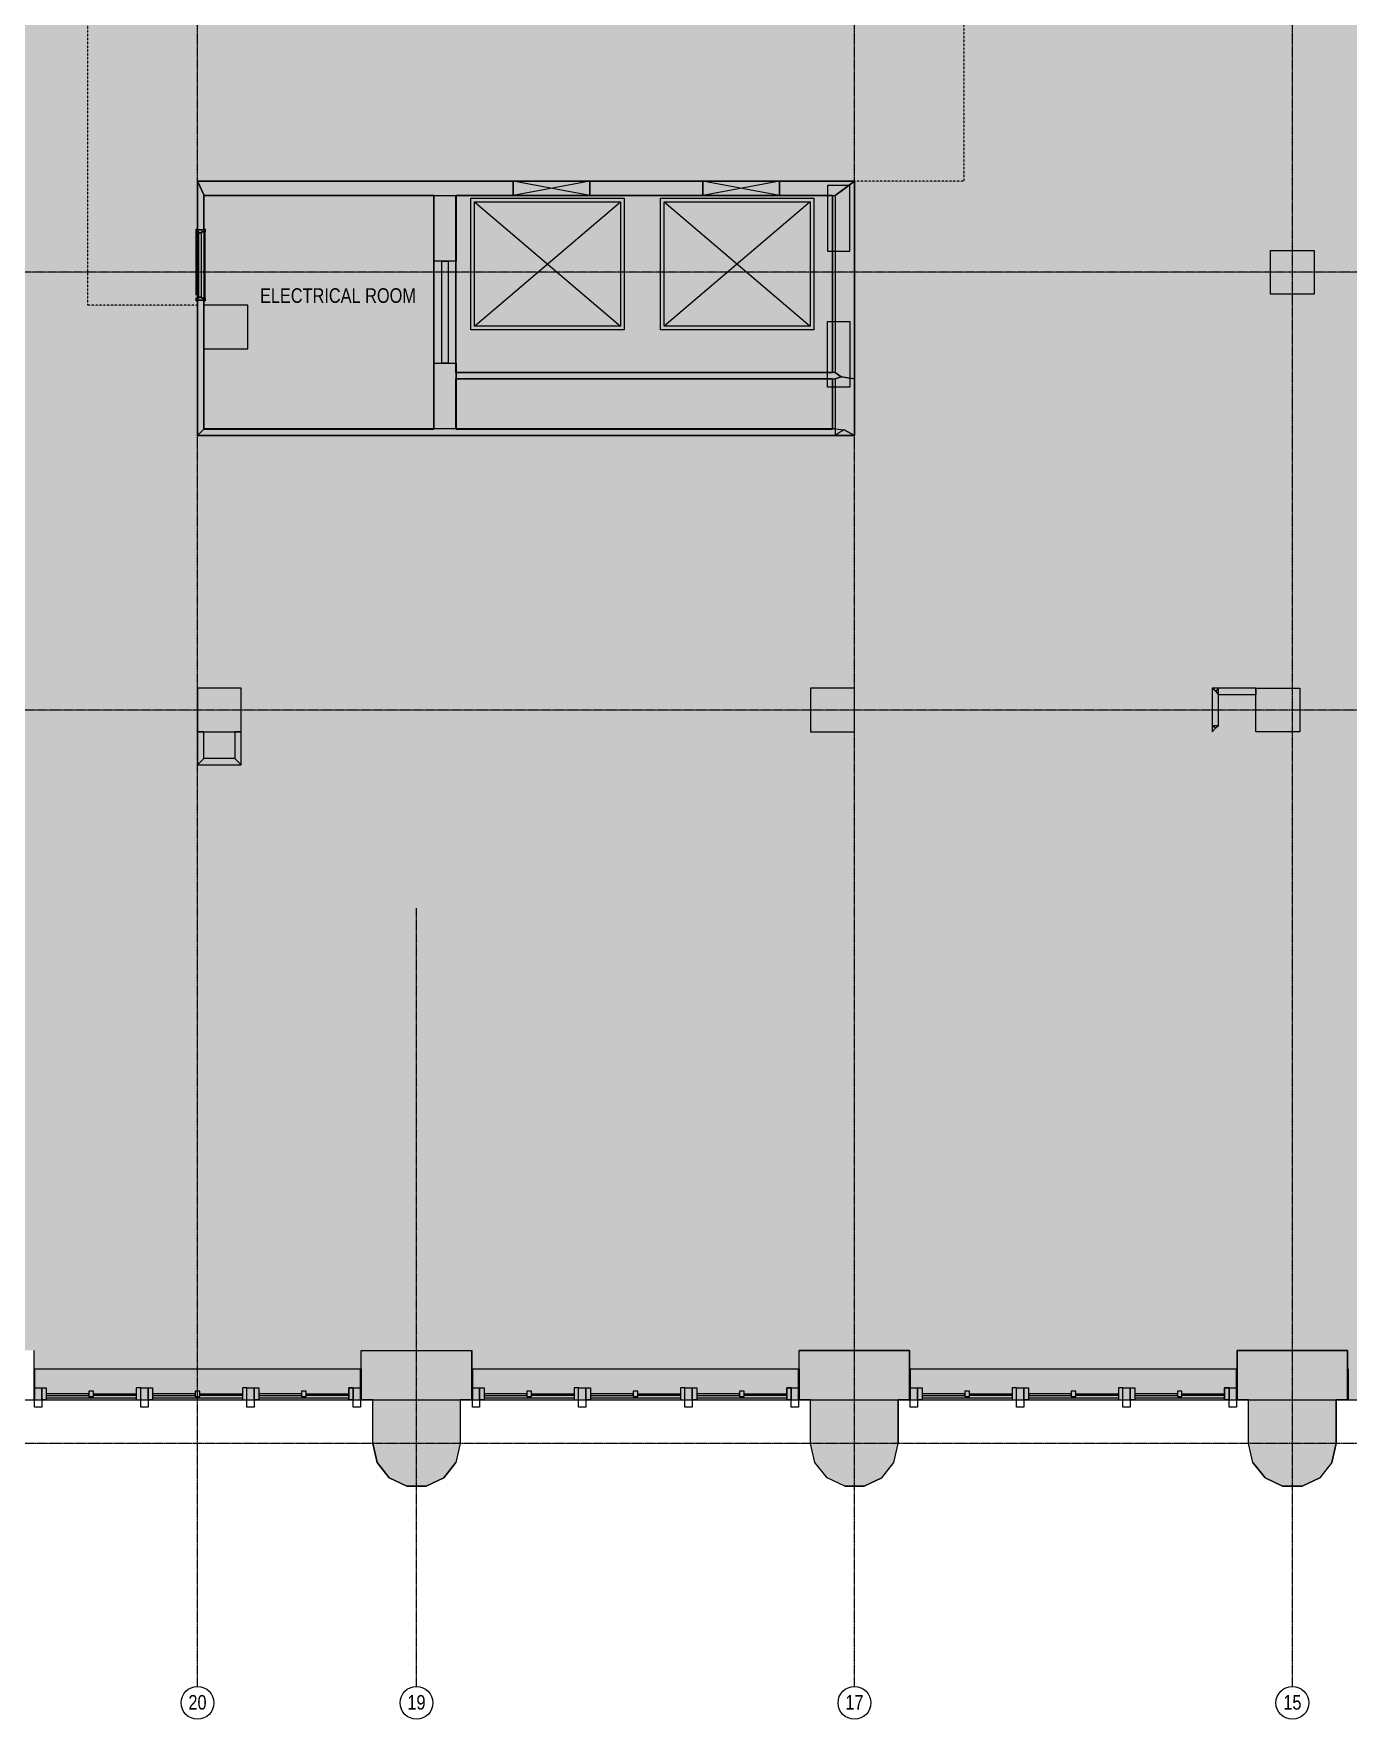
# Model space of a CAD drawing. Header units: inches. Extents: x -3744 to 107, y 238 to 2359.
# Drawn here: x -2967 to -2247, y 238 to 1162 of the extents above; entities that cross this region are included whole.
import ezdxf

# ---------------------------------------------------------------- set-up
doc = ezdxf.new("R2010")
doc.units = ezdxf.units.IN
doc.header["$MEASUREMENT"] = 0
doc.linetypes.add('IMPORT-CENTER2 _2_', pattern=[1.125, 0.75, -0.125, 0.125, -0.125])
doc.linetypes.add('IMPORT-HIDDEN4 _2_', pattern=[0.09375, 0.0625, -0.03125])
for name, color, linetype, lineweight in [('A-Anno-Bldg', 7, 'Continuous', 9), ('A-Bldg-Patt', 7, 'Continuous', 9), ('A-DETL-GENF', 92, 'Continuous', 9), ('A-DETL-THIN', 151, 'Continuous', 9), ('A-DOOR', 31, 'Continuous', 18), ('A-Flor-Evtr', 7, 'Continuous', 9), ('A-Glaz-Bldg', 7, 'Continuous', 9), ('A-Grid', 7, 'IMPORT-CENTER2 _2_', 9), ('A-Grid-Iden', 7, 'Continuous', 9), ('A-WALL', 113, 'Continuous', 18), ('A-Wall-Bldg', 7, 'Continuous', 9), ('A-Wall-Open', 7, 'Continuous', 9), ('A-WALL-PATT', 111, 'Continuous', 18), ('core model_dwg', 8, 'Continuous', 9), ('I-WALL', 2, 'Continuous', 18)]:
    doc.layers.add(name, color=color, linetype=linetype, lineweight=lineweight)
doc.styles.add('Arial', font='arial.ttf', dxfattribs={"width": 0.8, "height": 8})

# ---------------------------------------------------------------- blocks, each defined once
blk = doc.blocks.new('Door - Single - Solid Door-V1-Level 07 RCP')
at = {"layer": 'A-DOOR'}
h = blk.add_hatch(color=250, dxfattribs=at)
h.paths.add_polyline_path([(-15.63, 2.59), (-15.63, 1.84), (-15.26, 1.84), (-15.26, -1.66), (-15.63, -1.66), (-15.63, -2.41), (-14.13, -2.41), (-14.13, -0.41), (-13.63, -0.41), (-13.63, 1.09), (-14.13, 1.09), (-14.13, 2.59), (-15.26, 2.59)], flags=0)
h.paths.add_polyline_path([(21.62, -0.41), (22.12, -0.41), (22.12, -2.41), (23.62, -2.41), (23.62, -1.66), (23.24, -1.66), (23.24, 1.84), (23.62, 1.84), (23.62, 2.59), (22.12, 2.59), (22.12, 1.09), (21.62, 1.09), (21.62, 0.76)], flags=0)
at = {"layer": 'A-DOOR', "color": 8, "lineweight": 30}
for p, q in [((-15.63, 1.84), (-15.63, 2.59)), ((-15.63, 2.59), (-14.13, 2.59)), ((-14.13, 2.59), (-14.13, 1.09)), ((-14.13, 1.09), (-13.63, 1.09)), ((-13.63, 1.09), (-13.63, -0.41)), ((21.62, -0.41), (21.62, 1.09)), ((21.62, 1.09), (22.12, 1.09)), ((22.12, 1.09), (22.12, 2.59)), ((22.12, 2.59), (23.62, 2.59)), ((23.62, 2.59), (23.62, 1.84)), ((-15.63, -2.41), (-15.63, -1.66)), ((-14.13, -2.41), (-15.63, -2.41)), ((-13.63, -0.41), (-14.13, -0.41)), ((-14.13, -0.41), (-14.13, -2.41)), ((22.12, -0.41), (21.62, -0.41)), ((22.12, -2.41), (22.12, -0.41)), ((23.62, -2.41), (22.12, -2.41)), ((23.62, -1.66), (23.62, -2.41))]:
    blk.add_line(p, q, dxfattribs=at)
at = {"layer": 'A-DOOR', "lineweight": 9}
for p, q in [((-14.13, 2.59), (-14.01, 2.59)), ((-13.63, 1.09), (21.62, 1.09)), ((-12.63, 2.59), (22.12, 2.59)), ((-14.13, -2.41), (22.12, -2.41)), ((-13.63, -0.41), (21.62, -0.41))]:
    blk.add_line(p, q, dxfattribs=at)
blk = doc.blocks.new('core model_dwg_24_SQ_COLUMN-6996769-Level 07 RCP')
at = {"layer": 'A-Bldg-Patt'}
blk.add_hatch(color=256, dxfattribs=at).paths.add_polyline_path([(-12, 12), (-12, -12), (12, -12), (12, 12), (3.2, 12)], flags=0)
at = {"layer": 'A-Wall-Bldg', "flags": 128}
blk.add_lwpolyline([(-12, -12), (12, -12), (12, 12), (-12, 12)], close=True, dxfattribs=at)
blk = doc.blocks.new('core model_dwg_24_SQ_COLUMN-6996770-Level 07 RCP')
at = {"layer": 'A-Bldg-Patt'}
blk.add_hatch(color=256, dxfattribs=at).paths.add_polyline_path([(12, -0.5), (12, -12), (-12, -12), (-12, 12), (12, 12)], flags=0)
at = {"layer": 'A-Wall-Bldg', "flags": 128}
blk.add_lwpolyline([(-12, -12), (12, -12), (12, 12), (-12, 12)], close=True, dxfattribs=at)
blk = doc.blocks.new('core model_dwg_1300 Eye - 5th Floor-6996771-Level 07 RCP')
at = {"layer": 'A-Bldg-Patt'}
for points in [[(-2748.22, 1036.9), (-2736.22, 1036.9), (-2736.22, 1072.9), (-2748.22, 1072.9)], [(-2736.22, 1036.9), (-2735.97, 1036.9), (-2735.97, 1072.9), (-2736.22, 1072.9), (-2736.22, 1072.14)], [(-2529.72, 1042.4), (-2520.22, 1042.4), (-2520.22, 1078.4), (-2532.47, 1078.4), (-2532.47, 1072.9), (-2529.72, 1072.9)], [(-2529.72, 1042.4), (-2529.72, 1072.9), (-2532.47, 1072.9), (-2532.47, 1042.4)], [(-2526.62, 967.9), (-2520.22, 967.9), (-2520.22, 1003.9), (-2529.72, 1003.9), (-2529.72, 975.9), (-2532.47, 975.9), (-2532.47, 972.4), (-2529.72, 972.4), (-2529.72, 967.9), (-2527.75, 967.9)], [(-2748.11, 945.15), (-2736.22, 945.15), (-2736.22, 972.4), (-2735.97, 972.4), (-2735.97, 975.9), (-2736.22, 975.9), (-2736.22, 981.15), (-2748.22, 981.15), (-2748.22, 945.15), (-2748.12, 945.15)], [(-2752.37, 365.5), (-2742.75, 370.13), (-2736.09, 378.48), (-2733.72, 388.9), (-2733.72, 412.9), (-2727.47, 412.9), (-2727.47, 439.9), (-2787.97, 439.9), (-2787.97, 412.9), (-2781.72, 412.9), (-2781.72, 388.9), (-2779.34, 378.48), (-2772.68, 370.13), (-2763.06, 365.5)], [(-2523.06, 365.5), (-2512.37, 365.5), (-2502.75, 370.13), (-2496.09, 378.48), (-2493.72, 388.9), (-2493.72, 412.9), (-2487.47, 412.9), (-2487.47, 439.9), (-2547.97, 439.9), (-2547.97, 412.9), (-2541.72, 412.9), (-2541.72, 388.9), (-2539.34, 378.48), (-2532.68, 370.13), (-2531.71, 369.67)], [(-2283.06, 365.5), (-2272.37, 365.5), (-2262.75, 370.13), (-2256.09, 378.48), (-2253.72, 388.9), (-2253.72, 412.9), (-2247.47, 412.9), (-2247.47, 439.9), (-2307.97, 439.9), (-2307.97, 412.9), (-2301.72, 412.9), (-2301.72, 388.9), (-2299.34, 378.48), (-2292.68, 370.13), (-2291.71, 369.67)]]:
    blk.add_hatch(color=256, dxfattribs=at).paths.add_polyline_path(points, flags=0)
h = blk.add_hatch(color=256, dxfattribs=at)
h.paths.add_polyline_path([(-2529.72, 967.9), (-2529.72, 972.4), (-2532.47, 972.4), (-2532.47, 967.9)], flags=0)
h.paths.add_polyline_path([(-2532.47, 975.9), (-2529.72, 975.9), (-2529.72, 1003.9), (-2532.47, 1003.9)], flags=0)
h = blk.add_hatch(color=256, dxfattribs=at)
h.paths.add_polyline_path([(-2735.97, 945.15), (-2735.97, 972.4), (-2736.22, 972.4), (-2736.22, 945.15)], flags=0)
h.paths.add_polyline_path([(-2736.22, 975.9), (-2735.97, 975.9), (-2735.97, 981.15), (-2736.22, 981.15)], flags=0)
at = {"layer": 'A-Flor-Evtr'}
for p, q in [((-2725.97, 1069.42), (-2645.97, 1001.42)), ((-2621.97, 1069.42), (-2541.97, 1001.42))]:
    blk.add_line(p, q, dxfattribs=at)
at = {"layer": 'A-Flor-Evtr', "flags": 128}
for points in [[(-2727.97, 999.42), (-2727.97, 1071.42), (-2643.97, 1071.42), (-2643.97, 999.42)], [(-2623.97, 999.42), (-2623.97, 1071.42), (-2539.97, 1071.42), (-2539.97, 999.42)]]:
    blk.add_lwpolyline(points, close=True, dxfattribs=at)
for points in [[(-2725.97, 1001.42), (-2725.97, 1069.42), (-2645.97, 1069.42), (-2645.97, 1001.42), (-2725.97, 1001.42), (-2645.97, 1069.42)], [(-2541.97, 1069.42), (-2621.97, 1001.42), (-2621.97, 1069.42), (-2541.97, 1069.42), (-2541.97, 1001.42), (-2621.97, 1001.42)]]:
    blk.add_lwpolyline(points, dxfattribs=at)
at = {"layer": 'A-Glaz-Bldg'}
for p, q in [((-2967.09, 429.9), (-2788.34, 429.9)), ((-2727.09, 429.9), (-2548.34, 429.9)), ((-2487.09, 429.9), (-2308.34, 429.9)), ((-2967.09, 412.9), (-2788.34, 412.9)), ((-2960.59, 413.91), (-2911.34, 413.91)), ((-2902.34, 413.91), (-2853.09, 413.91)), ((-2844.09, 413.91), (-2794.84, 413.91)), ((-2727.09, 412.9), (-2548.34, 412.9)), ((-2720.59, 413.91), (-2671.34, 413.91)), ((-2662.34, 413.91), (-2613.09, 413.91)), ((-2604.09, 413.91), (-2554.84, 413.91)), ((-2487.09, 412.9), (-2308.34, 412.9)), ((-2480.59, 413.91), (-2431.34, 413.91)), ((-2422.34, 413.91), (-2373.09, 413.91)), ((-2364.09, 413.91), (-2314.84, 413.91))]:
    blk.add_line(p, q, dxfattribs=at)
at = {"layer": 'A-Glaz-Bldg', "flags": 128}
for points in [[(-2967.09, 419.4), (-2963.09, 419.4), (-2963.09, 408.9), (-2967.09, 408.9)], [(-2963.09, 419.4), (-2960.59, 419.4), (-2960.59, 412.9), (-2963.09, 412.9)], [(-2960.59, 415.15), (-2937.22, 415.15), (-2937.22, 416.15), (-2960.59, 416.15)], [(-2934.72, 414.65), (-2934.72, 417.65), (-2937.22, 417.65), (-2937.22, 414.65), (-2934.72, 414.65), (-2934.72, 417.65), (-2937.22, 417.65), (-2937.22, 414.65)], [(-2911.34, 415.15), (-2934.72, 415.15), (-2934.72, 416.15), (-2911.34, 416.15)], [(-2911.34, 419.4), (-2911.34, 412.9), (-2908.84, 412.9), (-2908.84, 419.4), (-2904.84, 419.4), (-2904.84, 408.9), (-2908.84, 408.9), (-2908.84, 419.4)], [(-2904.84, 419.4), (-2902.34, 419.4), (-2902.34, 412.9), (-2904.84, 412.9)], [(-2902.34, 415.15), (-2878.97, 415.15), (-2878.97, 416.15), (-2902.34, 416.15)], [(-2876.47, 414.65), (-2876.47, 417.65), (-2878.97, 417.65), (-2878.97, 414.65), (-2876.47, 414.65), (-2876.47, 417.65), (-2878.97, 417.65), (-2878.97, 414.65)], [(-2853.09, 415.15), (-2876.47, 415.15), (-2876.47, 416.15), (-2853.09, 416.15)], [(-2853.09, 419.4), (-2853.09, 412.9), (-2850.59, 412.9), (-2850.59, 419.4), (-2846.59, 419.4), (-2846.59, 408.9), (-2850.59, 408.9), (-2850.59, 419.4)], [(-2846.59, 419.4), (-2844.09, 419.4), (-2844.09, 412.9), (-2846.59, 412.9)], [(-2844.09, 415.15), (-2820.72, 415.15), (-2820.72, 416.15), (-2844.09, 416.15)], [(-2818.22, 414.65), (-2818.22, 417.65), (-2820.72, 417.65), (-2820.72, 414.65), (-2818.22, 414.65), (-2818.22, 417.65), (-2820.72, 417.65), (-2820.72, 414.65)], [(-2794.84, 415.15), (-2818.22, 415.15), (-2818.22, 416.15), (-2794.84, 416.15)], [(-2794.84, 419.4), (-2794.84, 412.9), (-2792.34, 412.9), (-2792.34, 419.4), (-2788.34, 419.4), (-2788.34, 408.9), (-2792.34, 408.9), (-2792.34, 419.4), (-2794.84, 419.4), (-2792.34, 419.4), (-2792.34, 412.9), (-2794.84, 412.9)], [(-2727.09, 419.4), (-2723.09, 419.4), (-2723.09, 408.9), (-2727.09, 408.9)], [(-2723.09, 419.4), (-2720.59, 419.4), (-2720.59, 412.9), (-2723.09, 412.9)], [(-2720.59, 415.15), (-2697.22, 415.15), (-2697.22, 416.15), (-2720.59, 416.15)], [(-2694.72, 414.65), (-2694.72, 417.65), (-2697.22, 417.65), (-2697.22, 414.65), (-2694.72, 414.65), (-2694.72, 417.65), (-2697.22, 417.65), (-2697.22, 414.65)], [(-2671.34, 415.15), (-2694.72, 415.15), (-2694.72, 416.15), (-2671.34, 416.15)], [(-2671.34, 419.4), (-2671.34, 412.9), (-2668.84, 412.9), (-2668.84, 419.4), (-2664.84, 419.4), (-2664.84, 408.9), (-2668.84, 408.9), (-2668.84, 419.4)], [(-2664.84, 419.4), (-2662.34, 419.4), (-2662.34, 412.9), (-2664.84, 412.9)], [(-2662.34, 415.15), (-2638.97, 415.15), (-2638.97, 416.15), (-2662.34, 416.15)], [(-2636.47, 414.65), (-2636.47, 417.65), (-2638.97, 417.65), (-2638.97, 414.65), (-2636.47, 414.65), (-2636.47, 417.65), (-2638.97, 417.65), (-2638.97, 414.65)], [(-2613.09, 415.15), (-2636.47, 415.15), (-2636.47, 416.15), (-2613.09, 416.15)], [(-2613.09, 419.4), (-2613.09, 412.9), (-2610.59, 412.9), (-2610.59, 419.4), (-2606.59, 419.4), (-2606.59, 408.9), (-2610.59, 408.9), (-2610.59, 419.4)], [(-2606.59, 419.4), (-2604.09, 419.4), (-2604.09, 412.9), (-2606.59, 412.9)], [(-2604.09, 415.15), (-2580.72, 415.15), (-2580.72, 416.15), (-2604.09, 416.15)], [(-2578.22, 414.65), (-2578.22, 417.65), (-2580.72, 417.65), (-2580.72, 414.65), (-2578.22, 414.65), (-2578.22, 417.65), (-2580.72, 417.65), (-2580.72, 414.65)], [(-2554.84, 415.15), (-2578.22, 415.15), (-2578.22, 416.15), (-2554.84, 416.15)], [(-2554.84, 419.4), (-2554.84, 412.9), (-2552.34, 412.9), (-2552.34, 419.4), (-2548.34, 419.4), (-2548.34, 408.9), (-2552.34, 408.9), (-2552.34, 419.4), (-2554.84, 419.4), (-2552.34, 419.4), (-2552.34, 412.9), (-2554.84, 412.9)], [(-2487.09, 419.4), (-2483.09, 419.4), (-2483.09, 408.9), (-2487.09, 408.9)], [(-2483.09, 419.4), (-2480.59, 419.4), (-2480.59, 412.9), (-2483.09, 412.9)], [(-2480.59, 415.15), (-2457.22, 415.15), (-2457.22, 416.15), (-2480.59, 416.15)], [(-2454.72, 414.65), (-2454.72, 417.65), (-2457.22, 417.65), (-2457.22, 414.65), (-2454.72, 414.65), (-2454.72, 417.65), (-2457.22, 417.65), (-2457.22, 414.65)], [(-2431.34, 415.15), (-2454.72, 415.15), (-2454.72, 416.15), (-2431.34, 416.15)], [(-2431.34, 419.4), (-2431.34, 412.9), (-2428.84, 412.9), (-2428.84, 419.4), (-2424.84, 419.4), (-2424.84, 408.9), (-2428.84, 408.9), (-2428.84, 419.4)], [(-2424.84, 419.4), (-2422.34, 419.4), (-2422.34, 412.9), (-2424.84, 412.9)], [(-2422.34, 415.15), (-2398.97, 415.15), (-2398.97, 416.15), (-2422.34, 416.15)], [(-2396.47, 414.65), (-2396.47, 417.65), (-2398.97, 417.65), (-2398.97, 414.65), (-2396.47, 414.65), (-2396.47, 417.65), (-2398.97, 417.65), (-2398.97, 414.65)], [(-2373.09, 415.15), (-2396.47, 415.15), (-2396.47, 416.15), (-2373.09, 416.15)], [(-2373.09, 419.4), (-2373.09, 412.9), (-2370.59, 412.9), (-2370.59, 419.4), (-2366.59, 419.4), (-2366.59, 408.9), (-2370.59, 408.9), (-2370.59, 419.4)], [(-2366.59, 419.4), (-2364.09, 419.4), (-2364.09, 412.9), (-2366.59, 412.9)], [(-2364.09, 415.15), (-2340.72, 415.15), (-2340.72, 416.15), (-2364.09, 416.15)], [(-2338.22, 414.65), (-2338.22, 417.65), (-2340.72, 417.65), (-2340.72, 414.65), (-2338.22, 414.65), (-2338.22, 417.65), (-2340.72, 417.65), (-2340.72, 414.65)], [(-2314.84, 415.15), (-2338.22, 415.15), (-2338.22, 416.15), (-2314.84, 416.15)], [(-2314.84, 419.4), (-2314.84, 412.9), (-2312.34, 412.9), (-2312.34, 419.4), (-2308.34, 419.4), (-2308.34, 408.9), (-2312.34, 408.9), (-2312.34, 419.4), (-2314.84, 419.4), (-2312.34, 419.4), (-2312.34, 412.9), (-2314.84, 412.9)]]:
    blk.add_lwpolyline(points, close=True, dxfattribs=at)
at = {"layer": 'A-Grid'}
for p, q in [((-2877.72, 255.74), (-2877.72, 2341.04)), ((-2517.72, 255.74), (-2517.72, 2341.04)), ((-2277.72, 255.74), (-2277.72, 1251.15)), ((-193.7, 1030.9), (-3725.57, 1030.9)), ((89.38, 790.9), (-3725.57, 790.9)), ((-2757.72, 255.74), (-2757.72, 682.3)), ((89.38, 388.9), (-3725.57, 388.9))]:
    blk.add_line(p, q, dxfattribs=at)
at = {"layer": 'A-Grid-Iden'}
for centre in [(-2877.72, 246.74), (-2757.72, 246.74), (-2517.72, 246.74), (-2277.72, 246.74)]:
    blk.add_circle(centre, 9, dxfattribs=at)
at = {"layer": 'A-Wall-Bldg'}
for p, q in [((-2967.47, 439.9), (-2967.47, 412.9)), ((-2787.97, 439.9), (-2727.47, 439.9)), ((-2787.97, 412.9), (-2787.97, 439.9)), ((-2547.97, 412.9), (-2547.97, 439.9)), ((-2781.72, 412.9), (-2787.97, 412.9)), ((-2781.72, 388.9), (-2781.72, 412.9)), ((-2733.72, 412.9), (-2733.72, 388.9)), ((-2547.97, 412.9), (-2541.72, 412.9)), ((-2541.72, 388.9), (-2541.72, 412.9)), ((-2493.72, 412.9), (-2493.72, 388.9)), ((-2493.72, 388.9), (-2493.72, 412.9)), ((-2487.47, 412.9), (-2493.72, 412.9)), ((-2307.97, 412.9), (-2301.72, 412.9)), ((-2301.72, 388.9), (-2301.72, 412.9)), ((-2781.72, 388.9), (-2779.34, 378.48)), ((-2733.72, 388.9), (-2736.09, 378.48)), ((-2539.34, 378.48), (-2541.72, 388.9)), ((-2496.09, 378.48), (-2493.72, 388.9)), ((-2299.34, 378.48), (-2301.72, 388.9)), ((-2532.68, 370.13), (-2539.34, 378.48)), ((-2532.68, 370.13), (-2539.34, 378.48)), ((-2523.06, 365.5), (-2532.68, 370.13)), ((-2502.75, 370.13), (-2512.37, 365.5)), ((-2512.37, 365.5), (-2502.75, 370.13)), ((-2502.75, 370.13), (-2496.09, 378.48)), ((-2256.09, 378.48), (-2262.75, 370.13)), ((-2523.06, 365.5), (-2512.37, 365.5))]:
    blk.add_line(p, q, dxfattribs=at)
at = {"layer": 'A-Wall-Bldg', "linetype": 'IMPORT-HIDDEN4 _2_', "flags": 128}
for points in [[(-2877.72, 1012.9), (-2937.72, 1012.9), (-2937.72, 1696.15), (-2877.72, 1696.15)], [(-2517.72, 1521.9), (-2457.72, 1521.9), (-2457.72, 1080.9), (-2517.72, 1080.9)]]:
    blk.add_lwpolyline(points, dxfattribs=at)
at = {"layer": 'A-Wall-Bldg', "flags": 128}
for points in [[(-2528.22, 945.15), (-2873.97, 945.15), (-2873.97, 1072.9), (-2704.72, 1072.9), (-2704.72, 1080.9), (-2877.72, 1080.9), (-2877.72, 941.4), (-2517.72, 941.4), (-2517.72, 972.4), (-2517.72, 1080.9), (-2558.72, 1080.9), (-2558.72, 1072.9), (-2528.22, 1072.9), (-2528.22, 975.9), (-2735.97, 975.9), (-2735.97, 972.4), (-2528.22, 972.4), (-2528.22, 941.4)], [(-2318.22, 799.4), (-2297.72, 799.4), (-2297.72, 802.9), (-2321.72, 802.9), (-2321.72, 778.9)], [(-2321.72, 782.4), (-2318.22, 782.4), (-2318.22, 802.9)], [(-2733.72, 412.9), (-2727.47, 412.9), (-2727.47, 439.9)], [(-2541.72, 412.9), (-2547.97, 412.9), (-2547.97, 439.9), (-2487.47, 439.9)], [(-2487.47, 412.9), (-2487.47, 439.9), (-2547.97, 439.9)], [(-2487.47, 439.9), (-2487.47, 412.9), (-2493.72, 412.9)], [(-2307.97, 439.9), (-2247.47, 439.9), (-2247.47, 412.9), (-2253.72, 412.9), (-2253.72, 388.9), (-2256.09, 378.48), (-2262.75, 370.13), (-2272.37, 365.5), (-2283.06, 365.5), (-2292.68, 370.13), (-2299.34, 378.48), (-2301.72, 388.9), (-2301.72, 412.9)], [(-2301.72, 412.9), (-2307.97, 412.9), (-2307.97, 439.9)], [(-2247.47, 439.9), (-2307.97, 439.9), (-2307.97, 412.9)], [(-2256.09, 378.48), (-2253.72, 388.9), (-2253.72, 412.9), (-2247.47, 412.9), (-2247.47, 439.9)], [(-2539.34, 378.48), (-2541.72, 388.9), (-2541.72, 412.9)], [(-2502.75, 370.13), (-2496.09, 378.48), (-2493.72, 388.9)], [(-2779.34, 378.48), (-2772.68, 370.13), (-2763.06, 365.5), (-2752.37, 365.5), (-2742.75, 370.13), (-2736.09, 378.48)], [(-2512.37, 365.5), (-2523.06, 365.5), (-2532.68, 370.13)], [(-2299.34, 378.48), (-2292.68, 370.13), (-2283.06, 365.5)], [(-2283.06, 365.5), (-2272.37, 365.5), (-2262.75, 370.13)]]:
    blk.add_lwpolyline(points, dxfattribs=at)
for points in [[(-2748.22, 1072.9), (-2735.97, 1072.9), (-2735.97, 1036.9), (-2748.22, 1036.9)], [(-2600.72, 1072.9), (-2600.72, 1080.9), (-2662.72, 1080.9), (-2662.72, 1072.9)], [(-2532.47, 1042.4), (-2520.22, 1042.4), (-2520.22, 1078.4), (-2532.47, 1078.4)], [(-2740.22, 1036.9), (-2743.97, 1036.9), (-2743.97, 981.15), (-2740.22, 981.15)], [(-2532.47, 1003.9), (-2520.22, 1003.9), (-2520.22, 967.9), (-2532.47, 967.9)], [(-2748.22, 981.15), (-2735.97, 981.15), (-2735.97, 945.15), (-2748.22, 945.15)], [(-2877.72, 760.9), (-2853.72, 760.9), (-2853.72, 778.9), (-2857.22, 778.9), (-2857.22, 764.4), (-2874.22, 764.4), (-2874.22, 778.9), (-2877.72, 778.9)], [(-2727.47, 439.9), (-2727.47, 412.9), (-2733.72, 412.9), (-2733.72, 388.9), (-2736.09, 378.48), (-2742.75, 370.13), (-2752.37, 365.5), (-2763.06, 365.5), (-2772.68, 370.13), (-2779.34, 378.48), (-2781.72, 388.9), (-2781.72, 412.9), (-2787.97, 412.9), (-2787.97, 439.9)], [(-2967.09, 412.9), (-2967.09, 429.9), (-2967.47, 429.9), (-2967.47, 412.9)], [(-2788.34, 429.9), (-2788.34, 412.9), (-2787.97, 412.9), (-2787.97, 429.9)], [(-2727.09, 412.9), (-2727.09, 429.9), (-2727.47, 429.9), (-2727.47, 412.9)], [(-2548.34, 429.9), (-2548.34, 412.9), (-2547.97, 412.9), (-2547.97, 429.9)], [(-2487.09, 412.9), (-2487.09, 429.9), (-2487.47, 429.9), (-2487.47, 412.9)], [(-2308.34, 429.9), (-2308.34, 412.9), (-2307.97, 412.9), (-2307.97, 429.9)], [(-2247.09, 412.9), (-2247.09, 429.9), (-2247.47, 429.9), (-2247.47, 412.9)]]:
    blk.add_lwpolyline(points, close=True, dxfattribs=at)
at = {"layer": 'A-Wall-Open', "flags": 128}
for points in [[(-2704.72, 1080.9), (-2704.72, 1072.9), (-2662.72, 1072.9), (-2662.72, 1080.9), (-2704.72, 1072.9)], [(-2662.72, 1072.9), (-2704.72, 1080.9), (-2662.72, 1080.9)], [(-2600.72, 1080.9), (-2600.72, 1072.9), (-2558.72, 1072.9), (-2558.72, 1080.9), (-2600.72, 1072.9)], [(-2558.72, 1072.9), (-2600.72, 1080.9), (-2558.72, 1080.9)]]:
    blk.add_lwpolyline(points, dxfattribs=at)
at = {"layer": 'A-WALL-PATT', "color": 7, "lineweight": 9}
for p, q in [((-2704.72, 1080.9), (-2704.72, 1072.9)), ((-2662.72, 1072.9), (-2662.72, 1080.9)), ((-2600.72, 1080.9), (-2600.72, 1072.9)), ((-2558.72, 1072.9), (-2558.72, 1080.9)), ((-2743.97, 1036.9), (-2740.22, 1036.9)), ((-2740.22, 981.15), (-2743.97, 981.15)), ((-2877.72, 778.9), (-2874.22, 778.9)), ((-2857.22, 778.9), (-2853.72, 778.9)), ((-2967.09, 429.9), (-2967.09, 412.9)), ((-2788.34, 412.9), (-2788.34, 429.9)), ((-2787.97, 429.9), (-2787.97, 412.9)), ((-2727.47, 412.9), (-2727.47, 429.9)), ((-2727.09, 429.9), (-2727.09, 412.9)), ((-2548.34, 412.9), (-2548.34, 429.9)), ((-2547.97, 429.9), (-2547.97, 412.9)), ((-2487.47, 412.9), (-2487.47, 429.9)), ((-2487.09, 429.9), (-2487.09, 412.9)), ((-2308.34, 412.9), (-2308.34, 429.9)), ((-2307.97, 429.9), (-2307.97, 412.9)), ((-2247.47, 412.9), (-2247.47, 429.9)), ((-2247.09, 429.9), (-2247.09, 412.9))]:
    blk.add_line(p, q, dxfattribs=at)
at = {"layer": 'A-WALL-PATT', "color": 7, "lineweight": 9, "flags": 128}
for points in [[(-2873.97, 1072.9), (-2877.72, 1080.9)], [(-2525.01, 1075.34), (-2517.72, 1080.9), (-2528.22, 1072.9)], [(-2525.01, 973.56), (-2523.43, 973.31), (-2517.72, 972.4), (-2525.01, 973.56), (-2528.22, 975.9), (-2525.01, 973.56), (-2528.22, 972.4)], [(-2877.72, 941.4), (-2874.53, 944.58), (-2873.97, 945.15)], [(-2877.72, 760.9), (-2874.22, 764.4)], [(-2853.72, 760.9), (-2857.22, 764.4)]]:
    blk.add_lwpolyline(points, close=True, dxfattribs=at)
for points in [[(-2735.97, 972.4), (-2735.97, 973.56), (-2735.97, 975.9)], [(-2528.22, 945.15), (-2523.43, 944.58), (-2517.72, 941.4), (-2523.43, 944.58), (-2525.01, 943.54), (-2528.22, 941.4)], [(-2318.22, 799.4), (-2319.53, 801.06), (-2321.72, 802.9), (-2319.88, 801.35), (-2319.53, 801.06), (-2318.22, 802.9)], [(-2297.72, 802.9), (-2297.72, 801.06), (-2297.72, 799.4)], [(-2321.72, 778.9), (-2319.88, 781.08), (-2319.53, 781.36), (-2318.22, 782.4), (-2319.88, 781.08), (-2321.72, 782.4)]]:
    blk.add_lwpolyline(points, dxfattribs=at)
at = {"extrusion": (0, 0, -1), "zscale": -1, "rotation": 180}
for p in [(2277.72, 1030.9), (2285.72, 790.9)]:
    blk.add_blockref('core model_dwg_24_SQ_COLUMN-6996770-Level 07 RCP', p, dxfattribs=at)
for p, rotation in [((-2862.22, 1000.9), 180), ((-2865.72, 790.9), 90), ((-2529.72, 790.9), 90)]:
    blk.add_blockref('core model_dwg_24_SQ_COLUMN-6996769-Level 07 RCP', p, dxfattribs=dict(rotation=rotation))
at = {"layer": 'A-Anno-Bldg', "insert": (-2800.75, 1022.13), "char_height": 8, "width": 101.0724, "attachment_point": 2, "line_spacing_factor": 0.941778, "style": 'Arial'}
blk.add_mtext('ELECTRICAL ROOM', dxfattribs=at)
at = {"layer": 'A-Grid-Iden', "char_height": 8, "width": 11.7526, "attachment_point": 2, "line_spacing_factor": 0.941778, "style": 'Arial'}
for s, insert in [('20', (-2877.72, 251.03)), ('19', (-2757.72, 251.03)), ('17', (-2517.72, 251.03)), ('15', (-2277.72, 251.03))]:
    blk.add_mtext(s, dxfattribs=dict(at, insert=insert))
blk = doc.blocks.new('core model_dwg-6996768-Level 07 RCP')
blk.add_blockref('core model_dwg_1300 Eye - 5th Floor-6996771-Level 07 RCP', (0, 0))

msp = doc.modelspace()

# ---------------------------------------------------------------- hatches: boundary and pattern name
at = {"layer": 'A-DETL-GENF'}
h = msp.add_hatch(color=9, dxfattribs=at)
h.paths.add_polyline_path([(-10.97, 364.9), (17.53, 364.9), (17.53, 682.08), (1.53, 682.08), (1.53, 699.9), (-11.09, 699.9), (-11.09, 723.9), (1.53, 723.9), (1.53, 741.71), (17.53, 741.71), (17.53, 1043.71), (-295.09, 1043.71), (-295.09, 1026.58), (-295.24, 1026.23), (-295.59, 1026.08), (-336.59, 1026.08), (-336.59, 1010.58), (-367.41, 1010.58), (-367.41, 1041.58), (-352.09, 1041.58), (-352.09, 1083.08), (-334.47, 1083.08), (-334.47, 1325.08), (-350.47, 1325.08), (-350.47, 1342.9), (-363.09, 1342.9), (-363.09, 1366.9), (-350.47, 1366.9), (-350.47, 1384.71), (-334.47, 1384.71), (-334.47, 1685.08), (-350.47, 1685.08), (-350.47, 1702.9), (-363.09, 1702.9), (-363.09, 1726.9), (-350.47, 1726.9), (-350.47, 1744.71), (-334.47, 1744.71), (-334.47, 2045.08), (-350.47, 2045.08), (-350.47, 2067.08), (-364.09, 2067.08), (-364.09, 2080.71), (-387.53, 2080.71), (-387.53, 2096.71), (-687.9, 2096.71), (-687.9, 2080.71), (-705.72, 2080.71), (-705.72, 2068.08), (-729.72, 2068.08), (-729.72, 2080.71), (-747.53, 2080.71), (-747.53, 2096.71), (-1047.9, 2096.71), (-1047.9, 2080.71), (-1065.72, 2080.71), (-1065.72, 2068.08), (-1089.72, 2068.08), (-1089.72, 2080.71), (-1107.53, 2080.71), (-1107.53, 2096.71), (-1414.47, 2096.71), (-1414.47, 2080.71), (-1437.9, 2080.71), (-1437.9, 2061.08), (-1467.53, 2061.08), (-1467.53, 1854.9), (-2127.9, 1854.9), (-2127.9, 2061.08), (-2157.53, 2061.08), (-2157.53, 2080.71), (-2180.97, 2080.71), (-2180.97, 2096.71), (-2487.9, 2096.71), (-2487.9, 2080.71), (-2505.72, 2080.71), (-2505.72, 2068.08), (-2529.72, 2068.08), (-2529.72, 2080.71), (-2547.53, 2080.71), (-2547.53, 2096.71), (-2860.09, 2096.71), (-2860.09, 2260.21), (-3613.29, 2260.21), (-3613.29, 1886.27), (-3565.29, 1886.27), (-3565.29, 1702.15), (-3538.29, 1702.15), (-3538.29, 1641.65), (-3565.29, 1641.65), (-3565.29, 1462.15), (-3538.29, 1462.15), (-3538.29, 1401.65), (-3565.29, 1401.65), (-3565.29, 1222.15), (-3538.29, 1222.15), (-3538.29, 1161.65), (-3565.29, 1161.65), (-3565.29, 982.15), (-3538.29, 982.15), (-3538.29, 921.65), (-3565.29, 921.65), (-3565.29, 737.52), (-3613.29, 737.52), (-3613.29, 364.9), (-3212.09, 364.9), (-3212.09, 412.9), (-3027.97, 412.9), (-3027.97, 439.9), (-2967.47, 439.9), (-2967.47, 412.9), (-2787.97, 412.9), (-2787.97, 439.9), (-2727.47, 439.9), (-2727.47, 412.9), (-2547.97, 412.9), (-2547.97, 439.9), (-2487.47, 439.9), (-2487.47, 412.9), (-2307.97, 412.9), (-2307.97, 439.9), (-2247.47, 439.9), (-2247.47, 412.9), (-2067.97, 412.9), (-2067.97, 439.9), (-2007.47, 439.9), (-2007.47, 412.9), (-1827.97, 412.9), (-1827.97, 439.9), (-1767.47, 439.9), (-1767.47, 412.9), (-1587.97, 412.9), (-1587.97, 439.9), (-1527.47, 439.9), (-1527.47, 412.9), (-1347.97, 412.9), (-1347.97, 439.9), (-1287.47, 439.9), (-1287.47, 412.9), (-1107.97, 412.9), (-1107.97, 439.9), (-1047.47, 439.9), (-1047.47, 412.9), (-867.97, 412.9), (-867.97, 439.9), (-807.47, 439.9), (-807.47, 412.9), (-627.97, 412.9), (-627.97, 439.9), (-567.47, 439.9), (-567.47, 412.9), (-383.34, 412.9), (-383.34, 364.9), (-11.09, 364.9)], flags=0)
h.paths.add_polyline_path([(-3584.77, 369.4), (-3608.77, 369.4), (-3608.77, 393.4), (-3584.77, 393.4)], flags=0)
h.paths.add_polyline_path([(13.03, 376.27), (-10.97, 376.27), (-10.97, 400.27), (13.03, 400.27)], flags=0)
h.paths.add_polyline_path([(-369.72, 378.52), (-369.72, 429.9), (-345.72, 429.9), (-345.72, 378.52)], flags=0)
h.paths.add_polyline_path([(-3225.72, 378.52), (-3249.72, 378.52), (-3249.72, 429.9), (-3225.72, 429.9), (-3225.72, 386.17)], flags=0)
h.paths.add_polyline_path([(-3570.14, 699.9), (-3599.66, 699.9), (-3599.66, 723.9), (-3548.29, 723.9), (-3548.29, 699.9), (-3565.29, 699.9)], flags=0)
h.paths.add_polyline_path([(-369.72, 778.9), (-369.72, 802.9), (-345.72, 802.9), (-345.72, 778.9), (-354.98, 778.9)], flags=0)
h.paths.add_polyline_path([(-1077.72, 778.9), (-1077.72, 802.9), (-1053.72, 802.9), (-1053.72, 778.9), (-1069.72, 778.9)], flags=0)
h.paths.add_polyline_path([(-1297.72, 778.9), (-1321.72, 778.9), (-1321.72, 802.9), (-1297.72, 802.9)], flags=0)
h.paths.add_polyline_path([(-1785.72, 778.9), (-1809.72, 778.9), (-1809.72, 802.9), (-1785.72, 802.9)], flags=0)
h.paths.add_polyline_path([(-741.72, 778.9), (-741.72, 802.9), (-717.72, 802.9), (-717.72, 778.9)], flags=0)
h.paths.add_polyline_path([(-1569.72, 778.9), (-1569.72, 802.9), (-1545.72, 802.9), (-1545.72, 778.9)], flags=0)
h.paths.add_polyline_path([(-2297.72, 778.9), (-2297.72, 802.9), (-2273.72, 802.9), (-2273.72, 778.9)], flags=0)
h.paths.add_polyline_path([(-2049.72, 778.9), (-2049.72, 802.9), (-2025.72, 802.9), (-2025.72, 778.9)], flags=0)
h.paths.add_polyline_path([(-2874.22, 778.9), (-2877.72, 778.9), (-2877.72, 802.9), (-2853.72, 802.9), (-2853.72, 778.9)], flags=0)
h.paths.add_polyline_path([(-2517.72, 778.9), (-2541.72, 778.9), (-2541.72, 802.9), (-2517.72, 802.9)], flags=0)
h.paths.add_polyline_path([(-3187.97, 778.9), (-3211.97, 778.9), (-3211.97, 802.9), (-3187.97, 802.9)], flags=0)
h.paths.add_polyline_path([(-2736.22, 941.4), (-2877.72, 941.4), (-2877.72, 1015.27), (-2878.47, 1015.27), (-2878.47, 1016.77), (-2876.97, 1016.77), (-2876.97, 1017.27), (-2875.47, 1017.27), (-2875.47, 1016.77), (-2873.47, 1016.77), (-2873.47, 1015.27), (-2874.22, 1015.27), (-2874.22, 1012.9), (-2850.22, 1012.9), (-2850.22, 988.9), (-2874.22, 988.9), (-2874.22, 944.9), (-2748.22, 944.9), (-2748.22, 1072.9), (-2874.22, 1072.9), (-2874.22, 1054.52), (-2873.47, 1054.52), (-2873.47, 1053.02), (-2875.47, 1053.02), (-2875.47, 1052.52), (-2876.97, 1052.52), (-2876.97, 1053.02), (-2878.47, 1053.02), (-2878.47, 1054.52), (-2877.72, 1054.52), (-2877.72, 1080.9), (-2517.72, 1080.9), (-2517.72, 941.4), (-2735.97, 941.4)], flags=0)
h.paths.add_polyline_path([(-2735.97, 944.9), (-2529.72, 944.9), (-2529.72, 967.9), (-2532.47, 967.9), (-2532.47, 972.4), (-2735.97, 972.4), (-2735.97, 945.15), (-2736.22, 945.15), (-2736.22, 944.9)], flags=0)
h.paths.add_polyline_path([(-859.47, 945.15), (-859.47, 981.15), (-847.22, 981.15), (-847.22, 945.15)], flags=0)
h.paths.add_polyline_path([(-1075.22, 967.9), (-1075.22, 1003.9), (-1062.97, 1003.9), (-1062.97, 967.9), (-1069.72, 967.9)], flags=0)
h.paths.add_polyline_path([(-2541.72, 975.9), (-2532.47, 975.9), (-2532.47, 1003.9), (-2529.72, 1003.9), (-2529.72, 1042.4), (-2532.47, 1042.4), (-2532.47, 1072.9), (-2735.97, 1072.9), (-2735.97, 1036.9), (-2736.22, 1036.9), (-2736.22, 981.15), (-2735.97, 981.15), (-2735.97, 975.9)], flags=0)
h.paths.add_polyline_path([(-741.72, 988.9), (-745.22, 988.9), (-745.22, 1012.9), (-721.22, 1012.9), (-721.22, 988.9)], flags=0)
h.paths.add_polyline_path([(-1297.72, 1012.9), (-1321.72, 1012.9), (-1321.72, 1036.9), (-1297.72, 1036.9)], flags=0)
h.paths.add_polyline_path([(1.53, 1013.9), (-10.97, 1013.9), (-10.97, 1037.9), (13.03, 1037.9), (13.03, 1013.9)], flags=0)
h.paths.add_polyline_path([(-1785.72, 1018.9), (-1809.72, 1018.9), (-1809.72, 1042.9), (-1785.72, 1042.9), (-1785.72, 1030.24)], flags=0)
h.paths.add_polyline_path([(-1545.72, 1018.9), (-1569.72, 1018.9), (-1569.72, 1042.9), (-1545.72, 1042.9)], flags=0)
h.paths.add_polyline_path([(-2265.72, 1018.9), (-2289.72, 1018.9), (-2289.72, 1042.9), (-2265.72, 1042.9)], flags=0)
h.paths.add_polyline_path([(-2025.72, 1018.9), (-2049.72, 1018.9), (-2049.72, 1042.9), (-2025.72, 1042.9)], flags=0)
h.paths.add_polyline_path([(-3187.97, 1018.9), (-3211.97, 1018.9), (-3211.97, 1042.9), (-3187.97, 1042.9)], flags=0)
h.paths.add_polyline_path([(-859.47, 1036.9), (-859.47, 1072.9), (-847.22, 1072.9), (-847.22, 1036.9)], flags=0)
h.paths.add_polyline_path([(-1075.22, 1042.4), (-1075.22, 1078.4), (-1062.97, 1078.4), (-1062.97, 1042.4), (-1069.72, 1042.4)], flags=0)
h.paths.add_polyline_path([(-901.83, 1220.9), (-1077.72, 1220.9), (-1077.72, 1353.94), (-1078.47, 1353.94), (-1078.47, 1355.44), (-1076.97, 1355.44), (-1076.97, 1355.94), (-1075.47, 1355.94), (-1075.47, 1355.44), (-1068.97, 1355.44), (-1068.97, 1353.94), (-1069.72, 1353.94), (-1069.72, 1325.9), (-987.72, 1325.9), (-987.72, 1403.82), (-994.28, 1403.82), (-994.28, 1403.07), (-995.78, 1403.07), (-995.78, 1404.57), (-996.28, 1404.57), (-996.28, 1406.57), (-995.78, 1406.57), (-995.78, 1408.07), (-994.28, 1408.07), (-994.28, 1407.32), (-987.72, 1407.32), (-987.72, 1429.9), (-1051.22, 1429.9), (-1051.22, 1407.32), (-1045.65, 1407.32), (-1045.65, 1408.07), (-1044.15, 1408.07), (-1044.15, 1406.57), (-1043.65, 1406.57), (-1043.65, 1404.57), (-1044.15, 1404.57), (-1044.15, 1403.07), (-1045.65, 1403.07), (-1045.65, 1403.82), (-1069.72, 1403.82), (-1069.72, 1393.19), (-1068.97, 1393.19), (-1068.97, 1391.69), (-1075.47, 1391.69), (-1075.47, 1391.19), (-1076.97, 1391.19), (-1076.97, 1391.69), (-1078.47, 1391.69), (-1078.47, 1393.19), (-1077.72, 1393.19), (-1077.72, 1478.27), (-1078.47, 1478.27), (-1078.47, 1479.77), (-1071.97, 1479.77), (-1071.97, 1480.27), (-1070.47, 1480.27), (-1070.47, 1479.77), (-1068.97, 1479.77), (-1068.97, 1478.27), (-1069.72, 1478.27), (-1069.72, 1433.4), (-901.83, 1433.4), (-901.83, 1524.13), (-905.97, 1524.13), (-905.97, 1560.13), (-901.83, 1560.13), (-901.83, 1561.47), (-955.2, 1561.47), (-955.2, 1525.4), (-958.7, 1525.4), (-958.7, 1561.47), (-989.8, 1561.47), (-989.8, 1525.4), (-993.3, 1525.4), (-993.3, 1561.47), (-1069.72, 1561.47), (-1069.72, 1560.13), (-1062.97, 1560.13), (-1062.97, 1524.13), (-1069.72, 1524.13), (-1069.72, 1517.52), (-1068.97, 1517.52), (-1068.97, 1516.02), (-1070.47, 1516.02), (-1070.47, 1515.52), (-1071.97, 1515.52), (-1071.97, 1516.02), (-1078.47, 1516.02), (-1078.47, 1517.52), (-1077.72, 1517.52), (-1077.72, 1577.4), (-1078.08, 1577.4), (-1078.08, 1708.15), (-1077.72, 1708.15), (-1077.72, 1762.15), (-1069.72, 1762.15), (-1069.72, 1744.15), (-1062.97, 1744.15), (-1062.97, 1708.15), (-732.47, 1708.15), (-732.47, 1744.15), (-720.22, 1744.15), (-720.22, 1708.15), (-717.72, 1708.15), (-717.72, 1696.15), (-714.97, 1696.15), (-714.97, 1692.27), (-714.22, 1692.27), (-714.22, 1690.77), (-717.72, 1690.77), (-717.72, 1654.52), (-714.22, 1654.52), (-714.22, 1653.02), (-714.97, 1653.02), (-714.97, 1613.77), (-714.22, 1613.77), (-714.22, 1612.27), (-717.72, 1612.27), (-717.72, 1576.02), (-714.22, 1576.02), (-714.22, 1574.52), (-714.97, 1574.52), (-714.97, 1536.9), (-717.72, 1536.9), (-717.72, 1429.9), (-733.72, 1429.9), (-733.72, 1387.9), (-717.72, 1387.9), (-717.72, 1380.77), (-716.97, 1380.77), (-716.97, 1379.77), (-717.22, 1379.65), (-716.97, 1379.27), (-717.63, 1379.27), (-717.72, 1379.4), (-721.22, 1379.4), (-721.3, 1379.27), (-721.97, 1379.27), (-721.72, 1379.65), (-721.97, 1379.77), (-721.97, 1380.77), (-721.22, 1380.77), (-721.22, 1384.4), (-752.72, 1384.4), (-752.72, 1348.4), (-721.22, 1348.4), (-721.22, 1352.9), (-717.72, 1352.9), (-717.72, 1272.52), (-716.97, 1272.52), (-716.97, 1271.02), (-718.97, 1271.02), (-718.97, 1270.52), (-720.47, 1270.52), (-720.47, 1271.02), (-721.97, 1271.02), (-721.97, 1272.52), (-721.22, 1272.52), (-721.22, 1275.15), (-756.22, 1275.15), (-756.22, 1420.4), (-847.22, 1420.4), (-847.22, 1228.9), (-721.22, 1228.9), (-721.22, 1233.27), (-721.97, 1233.27), (-721.97, 1234.77), (-720.47, 1234.77), (-720.47, 1235.27), (-718.97, 1235.27), (-718.97, 1234.77), (-716.97, 1234.77), (-716.97, 1233.27), (-717.72, 1233.27), (-717.72, 1220.9), (-859.47, 1220.9)], flags=0)
h.paths.add_polyline_path([(-2748.22, 1220.9), (-2877.72, 1220.9), (-2877.72, 1234.27), (-2878.47, 1234.27), (-2878.47, 1235.77), (-2876.47, 1235.77), (-2876.47, 1236.27), (-2874.97, 1236.27), (-2874.97, 1235.77), (-2873.47, 1235.77), (-2873.47, 1234.27), (-2874.22, 1234.27), (-2874.22, 1228.9), (-2748.22, 1228.9), (-2748.22, 1419.9), (-2839.22, 1419.9), (-2839.22, 1275.15), (-2874.22, 1275.15), (-2874.22, 1273.52), (-2873.47, 1273.52), (-2873.47, 1272.02), (-2874.97, 1272.02), (-2874.97, 1271.52), (-2876.47, 1271.52), (-2876.47, 1272.02), (-2878.47, 1272.02), (-2878.47, 1273.52), (-2877.72, 1273.52), (-2877.72, 1352.77), (-2878.47, 1352.77), (-2878.47, 1354.27), (-2876.97, 1354.27), (-2876.97, 1354.77), (-2875.47, 1354.77), (-2875.47, 1354.27), (-2873.47, 1354.27), (-2873.47, 1352.77), (-2874.22, 1352.77), (-2874.22, 1348.4), (-2842.72, 1348.4), (-2842.72, 1384.4), (-2874.22, 1384.4), (-2874.22, 1380.02), (-2873.47, 1380.02), (-2873.47, 1378.52), (-2875.47, 1378.52), (-2875.47, 1378.02), (-2876.97, 1378.02), (-2876.97, 1378.52), (-2878.47, 1378.52), (-2878.47, 1380.02), (-2877.72, 1380.02), (-2877.72, 1387.9), (-2842.72, 1387.9), (-2842.72, 1405.9), (-2853.29, 1405.9), (-2853.29, 1423.9), (-2842.72, 1423.9), (-2842.72, 1429.9), (-2877.72, 1429.9), (-2877.72, 1573.27), (-2878.47, 1573.27), (-2878.47, 1574.77), (-2877.72, 1574.77), (-2877.72, 1611.02), (-2878.47, 1611.02), (-2878.47, 1612.52), (-2877.72, 1612.52), (-2877.72, 1652.52), (-2878.47, 1652.52), (-2878.47, 1654.02), (-2877.72, 1654.02), (-2877.72, 1690.27), (-2878.47, 1690.27), (-2878.47, 1691.77), (-2877.72, 1691.77), (-2877.72, 1788.15), (-2517.72, 1788.15), (-2517.72, 1517.52), (-2516.97, 1517.52), (-2516.97, 1516.02), (-2523.47, 1516.02), (-2523.47, 1515.52), (-2524.97, 1515.52), (-2524.97, 1516.02), (-2526.47, 1516.02), (-2526.47, 1517.52), (-2525.72, 1517.52), (-2525.72, 1521.9), (-2693.6, 1521.9), (-2693.6, 1433.4), (-2537.85, 1433.4), (-2537.85, 1473.9), (-2525.72, 1473.9), (-2525.72, 1478.27), (-2526.47, 1478.27), (-2526.47, 1479.77), (-2524.97, 1479.77), (-2524.97, 1480.27), (-2523.47, 1480.27), (-2523.47, 1479.77), (-2516.97, 1479.77), (-2516.97, 1478.27), (-2517.72, 1478.27), (-2517.72, 1394.19), (-2516.97, 1394.19), (-2516.97, 1392.69), (-2518.47, 1392.69), (-2518.47, 1392.19), (-2519.97, 1392.19), (-2519.97, 1392.69), (-2526.47, 1392.69), (-2526.47, 1394.19), (-2525.72, 1394.19), (-2525.72, 1403.82), (-2549.78, 1403.82), (-2549.78, 1403.07), (-2551.28, 1403.07), (-2551.28, 1404.57), (-2551.78, 1404.57), (-2551.78, 1406.57), (-2551.28, 1406.57), (-2551.28, 1408.07), (-2549.78, 1408.07), (-2549.78, 1407.32), (-2544.72, 1407.32), (-2544.72, 1429.4), (-2544.22, 1429.4), (-2544.22, 1429.9), (-2607.72, 1429.9), (-2607.72, 1407.32), (-2601.15, 1407.32), (-2601.15, 1408.07), (-2599.65, 1408.07), (-2599.65, 1406.57), (-2599.15, 1406.57), (-2599.15, 1404.57), (-2599.65, 1404.57), (-2599.65, 1403.07), (-2601.15, 1403.07), (-2601.15, 1403.82), (-2607.72, 1403.82), (-2607.72, 1325.9), (-2525.72, 1325.9), (-2525.72, 1354.94), (-2526.47, 1354.94), (-2526.47, 1356.44), (-2519.97, 1356.44), (-2519.97, 1356.94), (-2518.47, 1356.94), (-2518.47, 1356.44), (-2516.97, 1356.44), (-2516.97, 1354.94), (-2517.72, 1354.94), (-2517.72, 1220.9), (-2744.72, 1220.9)], flags=0)
h.paths.add_polyline_path([(-1062.97, 1228.9), (-859.47, 1228.9), (-859.47, 1259.4), (-850.72, 1259.4), (-850.72, 1317.9), (-1069.72, 1317.9), (-1069.72, 1259.4), (-1062.97, 1259.4)], flags=0)
h.paths.add_polyline_path([(-2612.35, 1228.9), (-2532.47, 1228.9), (-2532.47, 1259.4), (-2525.72, 1259.4), (-2525.72, 1317.9), (-2744.72, 1317.9), (-2744.72, 1259.4), (-2735.97, 1259.4), (-2735.97, 1228.9), (-2693.6, 1228.9)], flags=0)
h.paths.add_polyline_path([(-746.37, 1287.4), (-721.22, 1287.4), (-721.22, 1344.9), (-752.72, 1344.9), (-752.72, 1287.4)], flags=0)
h.paths.add_polyline_path([(-2874.22, 1287.4), (-2842.72, 1287.4), (-2842.72, 1344.9), (-2874.22, 1344.9), (-2874.22, 1298.39)], flags=0)
h.paths.add_polyline_path([(-2612.35, 1325.9), (-2611.22, 1325.9), (-2611.22, 1429.9), (-2711.12, 1429.9), (-2711.12, 1417.65), (-2744.72, 1417.65), (-2744.72, 1325.9), (-2693.6, 1325.9)], flags=0)
h.paths.add_polyline_path([(-850.72, 1325.9), (-850.72, 1417.65), (-884.31, 1417.65), (-884.31, 1429.9), (-984.22, 1429.9), (-984.22, 1325.9), (-891.46, 1325.9)], flags=0)
h.paths.add_polyline_path([(-721.22, 1353.9), (-721.08, 1354.02), (-721.97, 1354.02), (-721.97, 1355.02), (-719.97, 1355.02), (-719.97, 1355.52), (-718.47, 1355.52), (-718.47, 1355.02), (-716.97, 1355.02), (-716.97, 1354.02), (-717.8, 1354.02), (-717.72, 1353.9), (-719.72, 1353.9), (-719.97, 1354.02), (-720.1, 1353.9)], flags=0)
h.paths.add_polyline_path([(-737.22, 1387.9), (-737.22, 1429.9), (-752.72, 1429.9), (-752.72, 1423.9), (-742.14, 1423.9), (-742.14, 1405.9), (-752.72, 1405.9), (-752.72, 1387.9), (-742.14, 1387.9)], flags=0)
h.paths.add_polyline_path([(-2157.53, 1402.9), (-2157.53, 1426.9), (-2133.53, 1426.9), (-2133.53, 1402.9)], flags=0)
h.paths.add_polyline_path([(-1809.72, 1402.9), (-1809.72, 1426.9), (-1785.72, 1426.9), (-1785.72, 1402.9)], flags=0)
h.paths.add_polyline_path([(-1461.72, 1402.9), (-1461.72, 1426.9), (-1437.72, 1426.9), (-1437.72, 1402.9)], flags=0)
h.paths.add_polyline_path([(-3187.97, 1402.9), (-3211.97, 1402.9), (-3211.97, 1426.9), (-3187.97, 1426.9)], flags=0)
h.paths.add_polyline_path([(-2833.64, 1423.4), (-2748.22, 1423.4), (-2748.22, 1429.9), (-2839.22, 1429.9), (-2839.22, 1423.4)], flags=0)
h.paths.add_polyline_path([(-812.07, 1423.9), (-756.22, 1423.9), (-756.22, 1429.9), (-847.22, 1429.9), (-847.22, 1423.9), (-825.27, 1423.9)], flags=0)
h.paths.add_polyline_path([(-2534.35, 1433.4), (-2525.72, 1433.4), (-2525.72, 1470.4), (-2534.35, 1470.4), (-2534.35, 1433.57)], flags=0)
h.paths.add_polyline_path([(-2689.47, 1525.4), (-2640.23, 1525.4), (-2640.23, 1561.47), (-2693.6, 1561.47), (-2693.6, 1560.13), (-2689.47, 1560.13)], flags=0)
h.paths.add_polyline_path([(-2605.62, 1525.4), (-2605.62, 1561.47), (-2636.73, 1561.47), (-2636.73, 1525.4), (-2612.35, 1525.4)], flags=0)
h.paths.add_polyline_path([(-2533.72, 1525.4), (-2532.47, 1525.4), (-2532.47, 1560.13), (-2525.72, 1560.13), (-2525.72, 1561.47), (-2602.12, 1561.47), (-2602.12, 1525.4), (-2546.17, 1525.4)], flags=0)
h.paths.add_polyline_path([(-2658.85, 1564.97), (-2525.72, 1564.97), (-2525.72, 1577.9), (-2693.6, 1577.9), (-2693.6, 1564.97), (-2678.54, 1564.97)], flags=0)
h.paths.add_polyline_path([(-1069.08, 1564.97), (-901.83, 1564.97), (-901.83, 1577.4), (-1069.72, 1577.4), (-1069.72, 1564.97)], flags=0)
h.paths.add_polyline_path([(-2612.35, 1708.15), (-2532.47, 1708.15), (-2532.47, 1744.15), (-2525.72, 1744.15), (-2525.72, 1776.15), (-2874.22, 1776.15), (-2874.22, 1744.15), (-2862.97, 1744.15), (-2862.97, 1708.15), (-2744.73, 1708.15)], flags=0)
h.paths.add_polyline_path([(-3211.97, 1738.9), (-3211.97, 1762.9), (-3187.97, 1762.9), (-3187.97, 1738.9)], flags=0)
h.paths.add_polyline_path([(-2157.53, 1793.9), (-2157.53, 1817.9), (-2133.53, 1817.9), (-2133.53, 1793.9)], flags=0)
h.paths.add_polyline_path([(-1437.9, 1793.9), (-1461.9, 1793.9), (-1461.9, 1817.9), (-1437.9, 1817.9)], flags=0)
h.paths.add_polyline_path([(-1785.72, 1793.9), (-1809.72, 1793.9), (-1809.72, 1817.9), (-1785.72, 1817.9)], flags=0)
h.paths.add_polyline_path([(-3599.66, 1899.9), (-3599.66, 1923.9), (-3548.29, 1923.9), (-3548.29, 1899.9), (-3567.04, 1899.9)], flags=0)
h.paths.add_polyline_path([(-2865.66, 2067.08), (-2889.66, 2067.08), (-2889.66, 2091.08), (-2865.66, 2091.08), (-2865.66, 2080.71)], flags=0)
h.paths.add_polyline_path([(-3187.97, 2067.08), (-3211.97, 2067.08), (-3211.97, 2091.08), (-3187.97, 2091.08)], flags=0)
h.paths.add_polyline_path([(-3211.97, 2231.21), (-3211.97, 2255.21), (-3187.97, 2255.21), (-3187.97, 2231.21)], flags=0)
h.paths.add_polyline_path([(-3584.47, 2231.71), (-3608.47, 2231.71), (-3608.47, 2255.71), (-3584.47, 2255.71), (-3584.47, 2253.95)], flags=0)
h.paths.add_polyline_path([(-2889.72, 2234.71), (-2889.72, 2258.71), (-2865.72, 2258.71), (-2865.72, 2234.71), (-2889.66, 2234.71)], flags=0)
at = {"layer": 'A-WALL-PATT', "lineweight": 9}
h = msp.add_hatch(color=7, dxfattribs=at)
h.paths.add_polyline_path([(-2877.11, 941.4), (-2874.22, 941.4), (-2874.22, 1015.65), (-2877.72, 1015.65), (-2877.72, 941.4)], flags=0)
h.paths.add_polyline_path([(-2874.22, 1054.15), (-2874.22, 1080.9), (-2877.72, 1080.9), (-2877.72, 1054.15), (-2877.11, 1054.15)], flags=0)
for points in [[(-2736.22, 1072.9), (-2532.47, 1072.9), (-2532.47, 1078.4), (-2529.72, 1078.4), (-2529.72, 1080.9), (-2874.22, 1080.9), (-2874.22, 1072.9), (-2748.22, 1072.9)], [(-2520.22, 944.9), (-2517.72, 944.9), (-2517.72, 1080.9), (-2529.72, 1080.9), (-2529.72, 1078.4), (-2520.22, 1078.4), (-2520.22, 1042.4), (-2529.72, 1042.4), (-2529.72, 1003.9), (-2520.22, 1003.9), (-2520.22, 967.9), (-2529.72, 967.9), (-2529.72, 944.9)], [(-2541.72, 972.4), (-2532.47, 972.4), (-2532.47, 975.9), (-2735.97, 975.9), (-2735.97, 972.4)], [(-2532.47, 941.4), (-2517.72, 941.4), (-2517.72, 944.9), (-2874.22, 944.9), (-2874.22, 941.4), (-2541.72, 941.4)]]:
    msp.add_hatch(color=7, dxfattribs=at).paths.add_polyline_path(points, flags=0)
h = msp.add_hatch(color=7, dxfattribs=at)
h.paths.add_polyline_path([(-2736.22, 944.9), (-2736.22, 945.15), (-2748.22, 945.15), (-2748.22, 944.9)], flags=0)
h.paths.add_polyline_path([(-2736.22, 981.15), (-2736.22, 1036.9), (-2748.22, 1036.9), (-2748.22, 981.15), (-2736.86, 981.15)], flags=0)

# ---------------------------------------------------------------- linework, layer by layer
at = {"layer": 'A-DETL-THIN'}
msp.add_line((-3212.09, 412.9), (-383.34, 412.9), dxfattribs=at)
at = {"layer": 'A-WALL', "color": 8, "lineweight": 30}
for p, q in [((-2874.22, 1080.9), (-2517.72, 1080.9)), ((-2748.22, 1072.9), (-2874.22, 1072.9)), ((-2748.22, 944.9), (-2748.22, 1072.9)), ((-2529.72, 1072.9), (-2736.22, 1072.9)), ((-2736.22, 1072.9), (-2736.22, 975.9)), ((-2529.72, 975.9), (-2529.72, 1072.9)), ((-2517.72, 1080.9), (-2517.72, 944.9)), ((-2736.22, 972.4), (-2736.22, 944.9)), ((-2529.72, 944.9), (-2529.72, 972.4))]:
    msp.add_line(p, q, dxfattribs=at)
at = {"layer": 'I-WALL', "color": 8, "lineweight": 30}
for p, q in [((-2877.72, 1054.15), (-2877.72, 1080.9)), ((-2877.72, 1080.9), (-2874.22, 1080.9)), ((-2874.22, 1072.9), (-2874.22, 1054.15)), ((-2874.22, 1054.15), (-2877.72, 1054.15)), ((-2877.72, 941.4), (-2877.72, 1015.65)), ((-2877.72, 1015.65), (-2874.22, 1015.65)), ((-2874.22, 1015.65), (-2874.22, 944.9)), ((-2736.22, 975.9), (-2529.72, 975.9)), ((-2529.72, 972.4), (-2736.22, 972.4)), ((-2874.22, 944.9), (-2748.22, 944.9)), ((-2736.22, 944.9), (-2529.72, 944.9)), ((-2517.72, 944.9), (-2517.72, 941.4)), ((-2517.72, 941.4), (-2877.72, 941.4))]:
    msp.add_line(p, q, dxfattribs=at)

# ---------------------------------------------------------------- block references
at = {"layer": 'A-DOOR', "rotation": 89.99999999999986}
msp.add_blockref('Door - Single - Solid Door-V1-Level 07 RCP', (-2875.88, 1030.9), dxfattribs=at)
at = {"layer": 'core model_dwg', "color": 7}
msp.add_blockref('core model_dwg-6996768-Level 07 RCP', (0, 0), dxfattribs=at)

doc.saveas('drawing.dxf')
